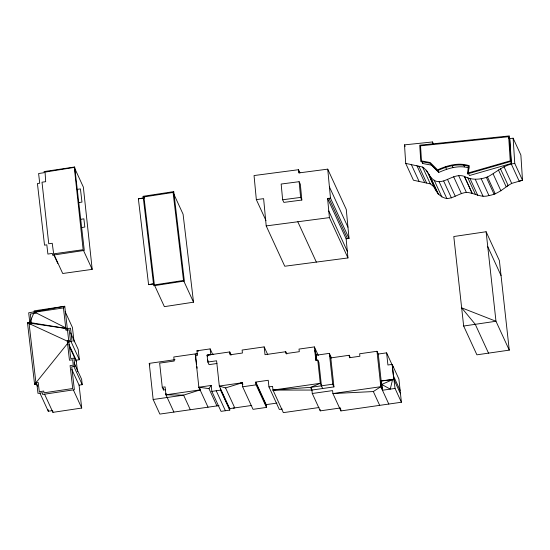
<?xml version="1.0" encoding="UTF-8"?>
<svg xmlns="http://www.w3.org/2000/svg" width="550" height="550" viewBox="0 0 550 550"><rect width="100%" height="100%" fill="white"/><g stroke="black" fill="none" stroke-linecap="round" stroke-linejoin="round"><path stroke-width="0.82" d="M388.802 404.051L380.82 386.698L381.171 380.985L378.263 354.042L376.991 351.285L359.638 353.774L359.899 356.235L349.463 357.734L349.195 355.272L330.804 357.906L329.567 355.211L329.368 353.354L316.161 355.245L315.824 360.305L317.769 360.03L318.924 362.539L321.441 385.818M173.896 412.074L165.949 394.804L166.059 393.312M468.243 172.954L469.336 165.77C458.755 162.126 447.391 165.419 437.566 169.854L430.21 162.539L421.506 160.923L420.53 145.833L508.674 136.709L510.242 160.854L468.243 172.954L469.439 175.546L511.431 163.446L509.871 139.294L508.977 137.356M29.803 322.493L28.689 312.812L64.756 306.281L63.443 307.918L35.798 312.07L35.936 313.163L30.332 314.009L31.446 323.689L29.803 322.493L34.293 311.967L34.162 310.86L64.756 306.281L70.785 358.6L73.961 358.126L74.91 366.341L71.734 366.816L74.374 389.716L42.625 394.474L42.419 392.693L37.971 393.36L36.905 384.106L34.602 384.45L27.5 322.829L29.803 322.493L67.334 328.653L70.517 328.178L72.036 341.392L68.86 341.866L27.5 322.829L67.334 328.653L65.89 329.113L66.014 330.296L69.197 329.821L70.386 340.196L67.21 340.67L69.465 360.236L72.648 359.762L73.267 365.145L70.084 365.619L72.731 388.52L43.945 392.831L43.739 391.057L39.291 391.724L38.225 382.47L35.922 382.814L34.602 384.45L68.86 341.866M216.927 405.914L208.979 388.644L211.2 385.454L198.859 387.221L195.449 355.692L197.45 355.403L196.955 350.797L210.155 348.899L212.63 354.276M143.117 196.309L143.942 196.914L173.078 192.452L173.738 191.627L184.353 281.057L153.725 285.746L143.117 196.309L173.738 191.627M433.242 143.488L432.541 141.955L404.504 144.863L405.707 163.391L422.579 167.049C429.082 171.126 429.88 181.459 439.106 181.734C447.824 181.232 455.242 173.147 464.372 176.351C471.604 180.359 479.978 179.754 487.499 176.969C496.547 172.191 504.075 164.649 514.759 163.419L513.129 138.201L508.86 138.648M426.312 170.115C432.52 179.369 433.592 196.226 446.848 198.557C453.839 198.275 459.408 193.084 466.379 192.39C474.093 192.679 481.044 198.248 488.936 195.532C496.437 194.521 502.239 189.729 508.159 185.522L500.418 168.692M213.723 354.234L207.096 355.19L207.831 362.038L216.583 360.786L219.312 386.052L242.213 382.766L242.646 386.781L253.021 409.337L266.482 407.406L256.101 384.849L255.798 382.064L268.235 380.284L268.943 386.891L272.573 386.375L272.979 390.087L310.757 387.344L311.905 390.053L312.276 393.504L332.592 390.596L332.915 393.559L373.333 391.552L380.82 386.698L376.991 351.285M513.129 138.201L520.871 155.031L522.5 180.249L511.679 183.397L506.151 186.732L498.41 169.902M380.82 386.698L332.915 393.559L340.897 410.919L401.404 402.243L395.051 388.438L382.449 390.246L381.721 384.457L392.542 379.699L390.259 389.125L381.721 384.457L381.171 380.985L393.772 379.184L400.489 393.779M330.804 357.906L333.939 386.897L312.001 390.039L310.764 387.344L320.286 383.309L317.769 360.03M421.802 161.569L422.696 163.508L431.399 165.131L438.756 172.439C448.126 168.3 458.858 164.876 469.019 167.97M211.2 385.454L211.839 391.387L221.024 411.352L229.769 410.101L229.694 408.616L219.312 386.052L225.562 387.922L242.213 382.766L242.928 384.326M194.975 354.447L197.388 353.726M153.56 283.896L148.583 284.659L138.366 198.784L144.176 197.89M144.217 197.986L138.366 198.784M153.519 283.807L148.583 284.659M154.385 284.921L183.521 280.459L193.518 302.191L164.381 306.653L154.385 284.921L143.942 196.914M311.905 390.053L272.979 390.087L283.353 412.644L319.034 407.529M77.254 189.372L80.438 188.891L81.957 202.104L78.774 202.579M80.706 219.312L83.882 218.838L84.831 227.047L81.654 227.528M31.446 323.689L29.143 324.026L35.922 382.814M68.942 344.424L76.189 360.188L79.365 359.714L78.176 349.339L70.579 332.819M71.809 369.373L79.062 385.138L82.246 384.663L81.627 379.287L74.03 362.766M39.978 393.223L48.269 411.242L52.718 410.575M44.633 394.336L52.924 412.356L81.709 408.045L79.062 385.138M486.111 231.742L453.791 236.528L463.657 326.033L476.905 354.826L509.266 350.13L499.393 260.618L486.111 231.742L495.983 321.255L509.266 350.13M463.657 326.033L495.983 321.255L461.649 307.821L475.269 324.314L488.524 353.141M240.439 383.027L242.213 382.766M233.221 408.107L251.735 405.453M197.354 353.609L173.779 356.984L174.219 361.027L159.651 363.117L162.264 387.296L163.501 389.984L165.626 389.682M218.996 405.618L159.864 414.081L153.161 399.499L149.249 363.378L175.024 359.679M267.747 354.674L264.172 346.892L242.117 350.048L242.433 353.018L230.065 354.784L229.762 351.938L207.096 355.19L207.687 356.482M286.811 354.056L285.739 351.725L265.018 354.695L264.172 346.892M216.982 363.495L209.028 364.636L207.831 362.038M378.263 354.042L386.609 352.853L393.319 367.448M162.264 387.296L165.089 386.891L165.949 394.804L183.597 395.141L200.097 389.902L199.87 388.238M165.949 394.804L200.097 389.902L198.859 387.221L208.979 388.644M153.161 399.499L183.597 395.141L190.3 409.723M242.646 386.781L256.101 384.849M211.839 391.387L220.584 390.136L229.769 410.101M272.979 390.087L320.286 383.309L322.678 388.513M310.757 387.344L332.702 384.203L333.939 386.897M382.449 390.246L381.171 380.985L393.917 379.5L395.051 388.438M229.694 408.616L234.747 407.887L225.562 387.922M276.952 403.081L266.179 404.621L255.798 382.064M282.226 409.035L279.324 409.454L268.943 386.891M312.276 393.504L320.258 410.864L340.574 407.949M74.649 168.162L83.346 187.076L92.194 269.363L62.714 273.501L54.017 254.595M299.936 172.81L298.512 169.709L254.045 175.553L256.334 199.616L265.966 220.55M349.03 238.432L330.481 198.11L327.594 198.488L346.136 238.81L349.03 238.432L346.273 209.461L327.724 169.139L298.822 172.934L298.512 169.709M299.131 181.686L281.153 184.044L282.645 199.774L283.855 202.4L301.833 200.042L300.341 184.312L299.131 181.686L300.63 197.416L301.833 200.042M256.334 199.616L263.615 198.66L266.207 225.913L284.756 266.241L347.957 257.943L346.136 238.81M282.645 199.774L300.63 197.416M266.207 225.913L329.409 217.614L347.957 257.943M207.096 355.19L208.759 355.259M434.053 186.945L430.32 183.872L413.449 180.221L405.707 163.391M196.955 350.797L198.577 351.134M34.293 311.967L67.334 328.653M514.759 163.419L522.5 180.249L519.2 181.211L511.459 164.381M510.538 161.501L511.431 163.446M503.938 166.567L511.679 183.397M493.178 174.027L500.919 190.857M487.499 176.969L495.241 193.792L494.038 194.129L486.296 177.299M481.202 178.702L488.936 195.532M475.337 179.479L483.079 196.302M469.982 178.509L477.723 195.333M463.595 164.869L464.489 166.815M467.734 177.643L475.475 194.473M458.638 175.56L466.379 192.39M452.107 165.468L453.001 167.413M487.761 246.661L501.036 275.536M453.647 176.756L461.388 193.586M445.362 166.781L446.559 169.373M447.459 179.286L455.201 196.109M443.692 181.108L451.426 197.938M437.862 170.5L438.756 172.439M439.106 181.734L446.848 198.557M434.17 180.187L441.911 197.017M430.746 177.719L438.487 194.542L428.993 174.646M428.691 174.116L436.432 190.946M422.579 167.049L430.32 183.872M418.859 166.148L426.601 182.971M416.9 165.667L424.641 182.497M404.504 144.863L405.212 146.389M411.214 164.299L418.956 181.122M327.724 169.139L329.416 186.876L347.957 227.198M328.969 198.309L347.511 238.631M328.783 210.994L347.325 251.322M386.609 352.853L387.922 365.001L392.171 364.389L393.463 375.897L400.118 390.362M298.664 171.284L299.372 172.831M297.804 221.767L316.353 262.089M373.333 391.552L379.686 405.364M349.195 355.272L350.24 357.534M329.368 353.354L331.492 357.981M318.306 355.472L314.373 346.913L299.014 349.078L299.296 351.684L285.938 353.595L285.739 351.725M173.436 193.229L183.074 214.184L193.518 302.191M255.922 383.171L266.296 405.728L266.482 407.406L266.179 404.621L266.296 405.728M229.762 351.938L231.192 355.046M229.907 353.299L230.622 354.853M207.604 359.92L208.202 361.219M220.55 389.503L229.735 409.475M216.212 390.761L225.397 410.733M196.068 357.033L195.449 355.692L196.584 364.031M198.859 387.221L208.038 407.186M149.249 363.378L149.958 364.911M83.49 250.449L92.194 269.363M53.969 255.117L57.791 263.436M65.168 311.678L72.421 327.442L74.085 341.853M70.737 340.945L79.365 359.714M69.101 345.84L76.354 361.604M73.611 365.894L82.246 384.663M73.418 390.026L81.709 408.045M36.266 383.563L37.648 386.567M314.744 350.329L316.161 355.245L316.704 360.291M316.161 355.245L314.373 346.913L315.824 360.305M196.921 366.541L197.147 368.204M381.322 381.308L381.721 384.457M173.078 192.452L183.521 280.459M76.189 360.188L77.495 371.504M63.443 307.918L65.89 329.113M52.786 411.166L52.924 412.356M48.077 409.558L48.269 411.242M401.404 402.243L398.888 378.991L392.171 364.389L393.772 379.184L393.463 375.897M340.656 408.691L340.897 410.919M329.567 355.211L332.702 384.203M320.114 409.482L320.258 410.864M210.155 348.899L210.801 354.839M163.322 388.321L163.501 389.984M329.416 186.876L330.481 198.11M327.594 198.488L329.409 217.614M432.541 141.955L432.685 144.183M422.586 161.831L422.696 163.508M220.509 388.644L220.584 390.136M468.511 166.306L467.342 173.958L511.019 161.37L509.376 135.919L419.732 145.2L420.791 161.528L429.825 163.185L437.353 170.699C446.985 166.375 458.067 162.951 468.511 166.306M74.298 167.406L45.066 172.095L45.684 181.699L42.006 182.201L48.744 243.767L52.229 243.292L53.666 253.839L83.146 249.693L74.298 167.406M74.676 166.994L44.083 171.579L44.206 172.686L38.603 173.525L39.717 183.205L37.421 183.549L44.523 245.163L46.826 244.819L47.891 254.072L52.339 253.406L52.546 255.186L84.294 250.429L74.676 166.994M464.372 176.351L472.106 193.181L464.372 176.351"/></g></svg>
